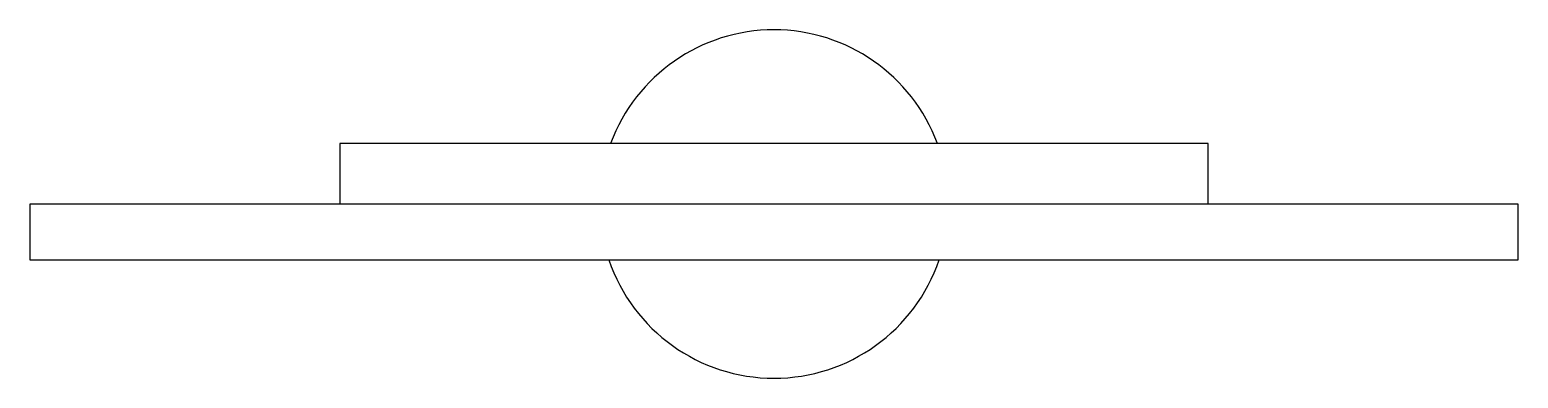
# Model space of a CAD drawing. Header units: millimetres. Extents: x 1285.344 to 1285.824, y 2708.964 to 2709.076.
import ezdxf

# ---------------------------------------------------------------- set-up
doc = ezdxf.new("R2010")
doc.units = ezdxf.units.MM
doc.header["$LTSCALE"] = 10
doc.layers.add('Equipam_audio_vídeo', color=1, linetype='Continuous')

msp = doc.modelspace()

# ---------------------------------------------------------------- linework, layer by layer
at = {"layer": 'Equipam_audio_vídeo'}
for p, q in [((1285.444391301145, 2709.039237732614), (1285.444391301145, 2709.019737732614)), ((1285.724391301145, 2709.039237732614), (1285.444391301145, 2709.039237732614)), ((1285.724391301145, 2709.019737732614), (1285.724391301145, 2709.039237732614))]:
    msp.add_line(p, q, dxfattribs=at)
msp.add_lwpolyline([(1285.824391301145, 2709.001737732614), (1285.824391301145, 2709.019737732614), (1285.344391301145, 2709.019737732614), (1285.344391301145, 2709.001737732613)], close=True, dxfattribs=at)
for start, end in [(20.30692853342735, 159.6930714665727), (198.6842730826608, 341.3157269173393)]:
    msp.add_arc((1285.584391301145, 2709.019737732614), 0.05618802073340812, start, end, dxfattribs=at)

doc.saveas('drawing.dxf')
